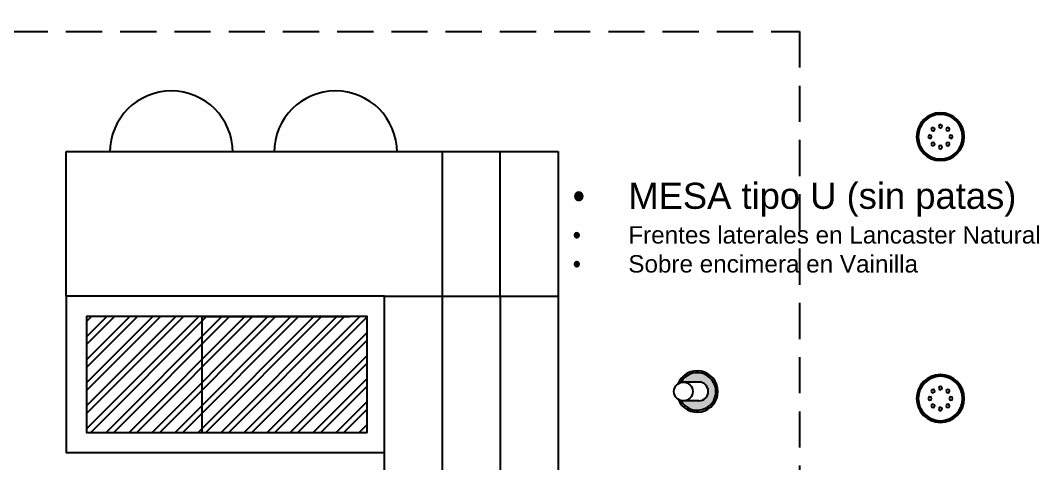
# Model space of a CAD drawing. Extents: x -62916 to 126930, y -44595 to 9525.
# Drawn here: x -22295 to -18769, y -22828 to -21297 of the extents above; entities that cross this region are included whole.
import ezdxf

# ---------------------------------------------------------------- set-up
doc = ezdxf.new("R2010")
doc.units = 0
doc.header["$LTSCALE"] = 1000
doc.header["$MEASUREMENT"] = 0
doc.linetypes.add('TRAZOS2', pattern=[0.375, 0.25, -0.125])
for name, color, linetype in [('A_luminarias tecnicas', 21, 'CONTINUOUS'), ('A_proyección o4', 251, 'CONTINUOUS'), ('ALZADO', 7, 'CONTINUOUS'), ('MURO', 2, 'CONTINUOUS')]:
    doc.layers.add(name, color=color, linetype=linetype)
doc.layers.add('textos DT ocultar', color=7, linetype='CONTINUOUS', lineweight=13)
doc.styles.add('ARIAL', font='Arial.ttf')

# ---------------------------------------------------------------- blocks, each defined once
blk = doc.blocks.new('Hance semirec')
at = {"layer": 'A_luminarias tecnicas', "true_color": 0x007fff, "transparency": 33554534}
h = blk.add_hatch(color=150, dxfattribs=at)
h.dxf.hatch_style = 1
h.paths.add_polyline_path([(-0.0325, 0), (-0.0325, 0.0536, -0.069166), (-0.0313, 0.0625, 3.887654), (0.0313, 0.0625, -0.069166), (0.0325, 0.0536), (0.0325, 0, -1)])
at = {"layer": 'A_luminarias tecnicas'}
for p, q in [((-0.0325, 0), (-0.0325, 0.0536)), ((0.0325, 0), (0.0325, 0.0536))]:
    blk.add_line(p, q, dxfattribs=at)
blk.add_circle((0, 0.0536), 0.0325, dxfattribs=at)
for centre, radius, start, end in [((0, 0.0057), 0.0715, 112.0072, 67.9928), ((0, 0.0057), 0.0648, 118.8503, 61.1497), ((0, 0), 0.0325, 180, 0)]:
    blk.add_arc(centre, radius, start, end, dxfattribs=at)
blk = doc.blocks.new('Lamp Mini Kombic')
at = {"layer": 'A_luminarias tecnicas'}
for centre, radius in [((0, 0), 0.0825), ((0, 0), 0.0767), ((0, 0.0362), 0.00584), ((-0.0362, 0), 0.00584), ((-0.0256, 0.0256), 0.00584), ((0.0256, 0.0256), 0.00584), ((0.0362, 0), 0.00584), ((-0.0256, -0.0256), 0.00584), ((0, -0.0362), 0.00584), ((0.0256, -0.0256), 0.00584)]:
    blk.add_circle(centre, radius, dxfattribs=at)

msp = doc.modelspace()

# ---------------------------------------------------------------- hatches: boundary and pattern name
at = {"layer": 'ALZADO', "ltscale": 0.5}
h = msp.add_hatch(dxfattribs=at)
h.set_pattern_fill('ANSI32', color=256, scale=150)
h.set_pattern_definition([(45, (0, -25938.553), (-39.77476, 39.77476), []), (45, (26.517, -25938.553), (-39.77476, 39.77476), [])])
h.paths.add_polyline_path([(-21096.7, -22320.4), (-21666.7, -22320.4), (-21666.7, -22720.4), (-21096.7, -22720.4)])
h.paths.add_polyline_path([(-21666.7, -22320.4), (-22066.7, -22320.4), (-22066.7, -22720.4), (-21666.7, -22720.4)])
h.paths.add_polyline_path([(-24426.7, -22320.4), (-24776.7, -22320.4), (-24776.7, -22670.4), (-24426.7, -22670.4)])
h.paths.add_polyline_path([(-16686.3, -22270.4), (-17216.3, -22270.4), (-17216.3, -22690.4), (-16686.3, -22690.4)], flags=0)
h.paths.add_polyline_path([(-16656.7, -21970.4), (-17236.7, -21970.4), (-17236.7, -22770.4), (-16656.7, -22770.4)])
h.paths.add_polyline_path([(-16686.3, -22270.4), (-16686.3, -22690.4), (-17216.3, -22690.4), (-17216.3, -22270.4)], flags=16)
h.paths.add_polyline_path([(-11946.7, -19150.4), (-12476.7, -19150.4), (-12476.7, -19570.4), (-11946.7, -19570.4)])
h.paths.add_polyline_path([(-11972.7, -22270.4), (-12502.7, -22270.4), (-12502.7, -22690.4), (-11972.7, -22690.4)])
h.paths.add_polyline_path([(-22246.7, -19000.4), (-22746.7, -19000.4), (-22746.7, -19400.4), (-22246.7, -19400.4)])
h.paths.add_polyline_path([(-24376.7, -26210.4), (-24826.7, -26210.4), (-24826.7, -26560.4), (-24376.7, -26560.4)])
h.paths.add_polyline_path([(-21666.7, -26210.4), (-22116.7, -26210.4), (-22116.7, -26560.4), (-21666.7, -26560.4)])
h.paths.add_polyline_path([(-16716.7, -26150.4), (-17246.7, -26150.4), (-17246.7, -26510.4), (-16716.7, -26510.4)])
h.paths.add_polyline_path([(-11972.7, -26150.4), (-12502.7, -26150.4), (-12502.7, -26510.4), (-11972.7, -26510.4)])
h.paths.add_polyline_path([(-28426.7, -26210.4), (-28776.7, -26210.4), (-28776.7, -26560.4), (-28426.7, -26560.4)])
h.paths.add_polyline_path([(-27746.7, -22320.4), (-28096.7, -22320.4), (-28096.7, -22670.4), (-27746.7, -22670.4)])
h.paths.add_polyline_path([(-27146.7, -19000.4), (-27496.7, -19000.4), (-27496.7, -19350.4), (-27146.7, -19350.4)])
h.paths.add_polyline_path([(-16656.7, -19200.4), (-17406.7, -19200.4), (-17406.7, -19416.5), (-16656.7, -19416.5), (-16656.7, -19370.4)])

# ---------------------------------------------------------------- linework, layer by layer
for p, q in [((-22136.7, -22250.4), (-22136.7, -21750.4)), ((-22136.7, -21750.4), (-20436.7, -21750.4)), ((-20836.7, -22250.4), (-20836.7, -21750.4)), ((-20636.7, -22250.4), (-20636.7, -21750.4)), ((-20436.7, -21750.4), (-20436.7, -24250.4)), ((-22136.7, -22250.4), (-22136.7, -21950.4)), ((-21036.7, -22250.4), (-20436.7, -22250.4)), ((-20836.7, -23650.4), (-20836.7, -22250.4)), ((-20636.7, -22250.4), (-20636.7, -23650.4)), ((-21036.7, -24250.4), (-21036.7, -22790.4))]:
    msp.add_line(p, q, dxfattribs=at)
at = {"layer": 'ALZADO', "color": 3, "linetype": 'TRAZOS2', "ltscale": 0.5}
msp.add_lwpolyline([(-22700.4, -21335.4), (-19602.2, -21335.4), (-19602.2, -24826.7), (-22700.4, -24826.7)], close=True, dxfattribs=at)
at = {"layer": 'ALZADO', "ltscale": 0.5}
for centre in [(-21773.6, -21753.4), (-21205.9, -21753.4)]:
    msp.add_arc(centre, 212.5, 0, 180, dxfattribs=at)
at = {"layer": 'MURO', "ltscale": 0.5}
for p, q in [((-21666.7, -22320.4), (-21156.7, -22320.4)), ((-21666.7, -22720.4), (-21156.7, -22720.4))]:
    msp.add_line(p, q, dxfattribs=at)
for points in [[(-21036.7, -22790.4), (-21036.7, -22250.4), (-22136.7, -22250.4), (-22136.7, -22790.4)], [(-21666.7, -22320.4), (-22066.7, -22320.4), (-22066.7, -22720.4), (-21666.7, -22720.4)], [(-21096.7, -22720.4), (-21096.7, -22320.4), (-22066.7, -22320.4), (-22066.7, -22720.4)]]:
    msp.add_lwpolyline(points, close=True, dxfattribs=at)

# ---------------------------------------------------------------- block references
at = {"layer": 'A_luminarias tecnicas', "xscale": -1000, "yscale": 1000, "zscale": 1000, "rotation": 180}
for p in [(-19115.2, -21699), (-19115.2, -22603.5)]:
    msp.add_blockref('Lamp Mini Kombic', p, dxfattribs=at)
at = {"layer": 'A_proyección o4', "linetype": 'ByBlock', "xscale": 1000, "yscale": 1000, "zscale": 1000, "rotation": 90.2552148382578}
msp.add_blockref('Hance semirec', (-19950.2, -22579.1), dxfattribs=at)

# ---------------------------------------------------------------- texts
at = {"layer": 'textos DT ocultar', "color": 6, "insert": (-20386.1, -21858.2), "char_height": 64, "width": 2052.392, "attachment_point": 1, "style": 'ARIAL'}
msp.add_mtext('\\pxi-3,l3,t3;{\\fSymbol|b0|i0|c2|p18;\\H1.4063x;·^I}{\\H1.4063x;MESA tipo U (sin patas)\\P{\\fSymbol|b0|i0|c2|p18;\\H0.66664x;·^I}\\H0.66664x;Frentes laterales en Lancaster Natural\\P{\\fSymbol|b0|i0|c2|p18;·^I}Sobre encimera en Vainilla\\P\\pi0,l0,tz;\\P                                    \\P \\H0.99997x;      \\P                        \\P\\pi13.128;              }', dxfattribs=at)

doc.saveas('drawing.dxf')
